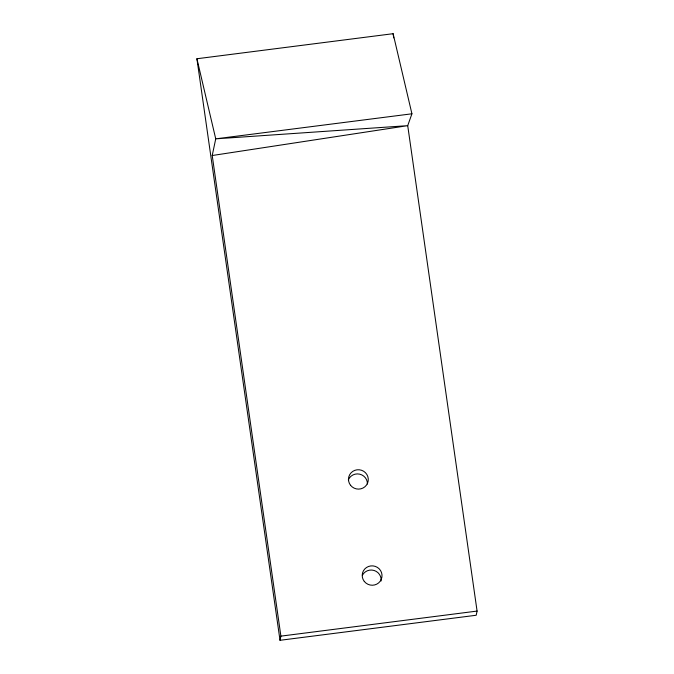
<?xml version="1.0" encoding="UTF-8"?>
<svg xmlns="http://www.w3.org/2000/svg" width="674" height="674" viewBox="0 0 674 674"><rect width="100%" height="100%" fill="white"/><g stroke="black" fill="none" stroke-linecap="round" stroke-linejoin="round"><path stroke-width="1.01" d="M280.013 640.3L280.889 636.13L212.217 155.517L215.731 138.844L196.918 58.748L393.111 33.7L411.924 113.796L407.719 125.659L477.082 611.082L476.206 615.252L280.013 640.3L196.918 58.748M212.217 155.517L407.719 125.659L215.731 138.844L411.924 113.796M280.889 636.13L477.082 611.082M393.111 33.7L393.709 37.87M362.418 575.225A9.916 9.68 11.9 0 1 381.071 580.988M348.323 479.871A9.916 9.68 11.9 0 1 367.406 484.025M364.305 581.435A9.916 9.68 11.9 0 0 381.299 579.269A9.916 9.68 11.9 0 0 370.742 565.933A9.916 9.68 11.9 0 0 364.305 581.435M350.573 485.314A9.916 9.68 11.9 0 0 367.566 483.14A9.916 9.68 11.9 0 0 357.009 469.812A9.916 9.68 11.9 0 0 350.573 485.314"/></g></svg>
